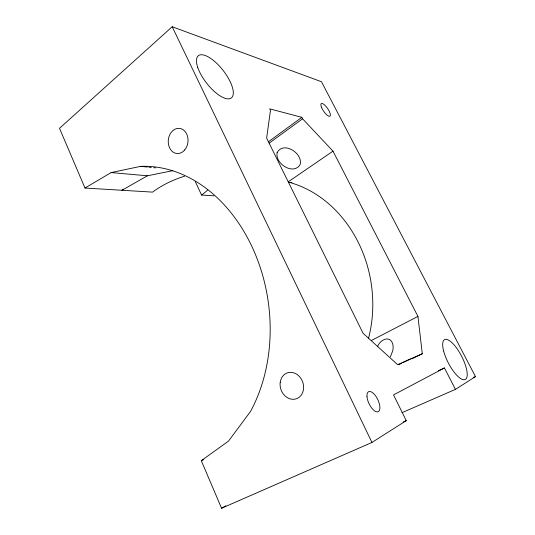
<?xml version="1.0" encoding="UTF-8"?>
<svg xmlns="http://www.w3.org/2000/svg" width="535" height="535" viewBox="0 0 535 535"><rect width="100%" height="100%" fill="white"/><g stroke="black" fill="none" stroke-linecap="round" stroke-linejoin="round"><path stroke-width="0.8" d="M390.376 356.791L392.77 350.746A20.531 12.833 -48.2 0 0 392.075 342.26C388.343 335.111 379.235 340.929 377.563 346.707M401.992 412.692L455.445 389.36L475.481 376.613L321.481 81.741L172.203 26.75L59.519 128.32L84.991 188.046L152.615 192.118A39.249 13.475 -23.7 0 1 184.575 176.216M123.284 189.236L121.973 190.273L147.392 175.794L172.772 170.685M268.423 141.755L301.84 117.339L302.583 118.79L332.991 151.158L417.942 316.412L422.289 353.762L411.803 358.871M269.125 143.179L302.583 118.79M455.445 389.36L444.431 367.946L393.539 394.917L406.252 420.644L371.959 442.452L221.57 508.25L201.28 460.682L228.519 441.114L250.467 411.529A152.442 116.53 82 0 0 253.276 249.497A152.442 116.53 82 0 0 140.638 166.345L111.093 172.584L84.991 188.046M288.258 181.806L332.991 151.158M221.57 508.25L225.904 505.756M371.303 340.527L417.942 316.412M398.575 364.77L401.544 363.325M403.029 362.603L410.445 358.978M438.379 370.755L444.431 367.946M201.28 460.682L203.561 459.639M403.216 422.028L406.252 420.644M473.214 377.643L475.481 376.613M422.289 353.762L397.599 364.643L363.078 333.278L266.631 138.104L270.463 110.404L269.68 108.846L301.84 117.339M195.255 181.459L201.561 195.061L213.933 195.81M111.093 172.584L147.392 175.794M140.638 166.345L147.225 167.027M148.87 167.201L151.338 167.455M153.812 167.709L155.458 167.883M288.291 182.375L290.445 182.656A119.72 101.523 81 0 1 368.575 338.153M172.203 26.75L371.959 442.452M288.693 182.649A111.481 96.888 80.6 0 1 291.956 182.422M207.627 190.052A39.249 13.475 -23.7 0 1 201.561 195.061M277.143 152.575C274.716 163.743 293.682 175.734 300.195 164.419C302.937 153.144 283.47 140.926 277.143 152.575M321.475 107.281A7.65 2.414 55.5 0 0 329.727 116.282A7.65 2.414 55.5 0 0 325.675 106.044A7.65 2.414 55.5 0 0 321.475 107.281M366.963 396.295A11.108 4.842 64.4 0 0 377.081 411.903A11.108 4.842 64.4 0 0 376.259 396.843A11.108 4.842 64.4 0 0 366.963 396.295M443.582 350.84A22.49 7.45 62.6 0 0 464.661 379.736A22.49 7.45 62.6 0 0 456.609 348.058A22.49 7.45 62.6 0 0 443.582 350.84M197.743 67.45A26.803 10.426 52 0 0 229.334 98.788A26.803 10.426 52 0 0 217.591 64.167A26.803 10.426 52 0 0 197.743 67.45M184.742 149.92A12.633 9.877 -84.2 0 0 181.251 128.781A12.633 9.877 -84.2 0 0 168.445 144.116A12.633 9.877 -84.2 0 0 184.742 149.92M280.193 382.445A13.716 11.509 70.6 0 0 296.203 398.836A13.716 11.509 70.6 0 0 299.139 376.219A13.716 11.509 70.6 0 0 280.193 382.445"/></g></svg>
